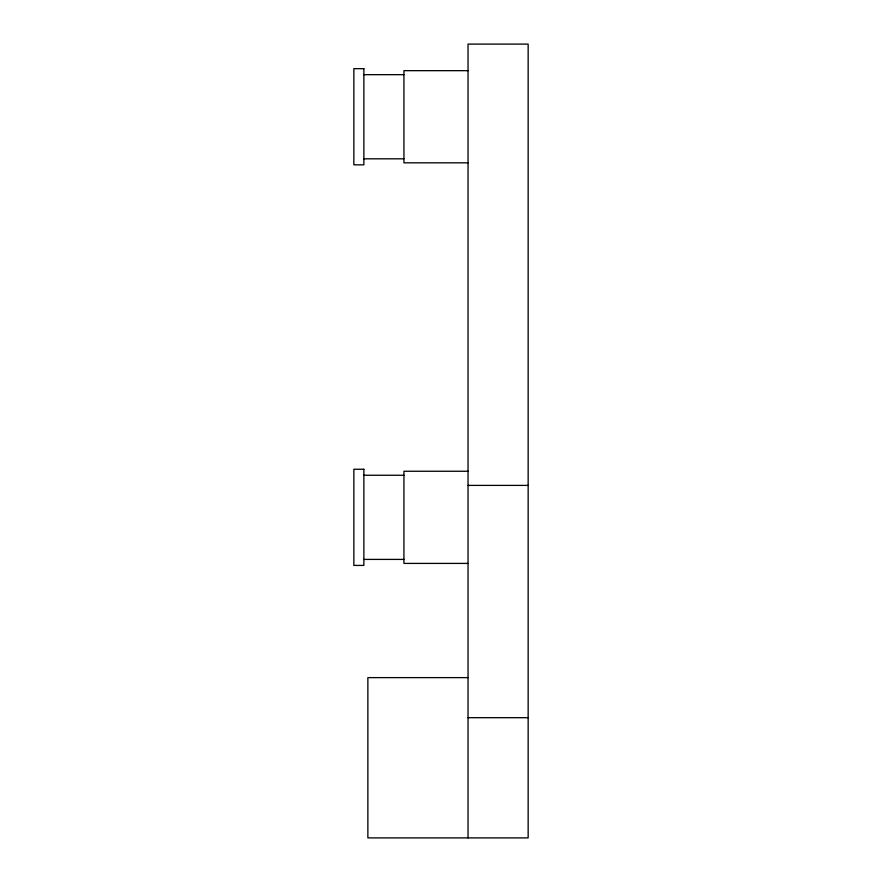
<?xml version="1.0" encoding="UTF-8"?>
<svg xmlns="http://www.w3.org/2000/svg" width="882" height="882" viewBox="0 0 882 882"><rect width="100%" height="100%" fill="white"/><g stroke="black" fill="none" stroke-linecap="round" stroke-linejoin="round"><path stroke-width="1.32" d="M468.044 70.659L403.934 70.659L403.934 162.828L468.044 162.828M363.869 74.672L403.934 74.672M363.869 158.815L403.934 158.815M468.044 471.253L403.934 471.253L403.934 563.411L468.044 563.411M363.869 475.255L403.934 475.255M468.044 485.398L528.153 485.398M363.869 559.409L403.934 559.409M468.044 677.619L367.871 677.619L367.871 837.9L528.153 837.9L528.153 44.1L468.044 44.1L468.044 837.9M468.044 717.683L528.153 717.683M363.869 68.664L353.847 68.664L353.847 164.835L363.869 164.835L363.869 68.664M363.869 469.246L353.847 469.246L353.847 565.417L363.869 565.417L363.869 469.246"/></g></svg>
